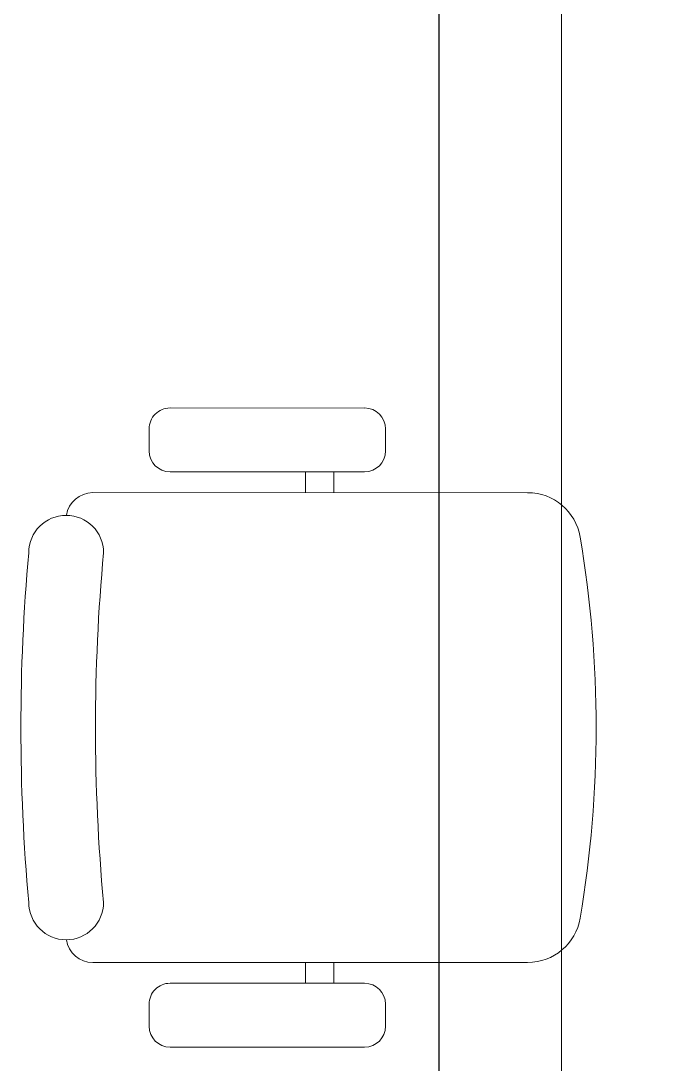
# Model space of a CAD drawing. Header units: metres. Extents: x -18745 to 220762, y -1579758 to -1356048.
# Drawn here: x 114621 to 115225, y -1468714 to -1467734 of the extents above; entities that cross this region are included whole.
import ezdxf

# ---------------------------------------------------------------- set-up
doc = ezdxf.new("R2010")
doc.units = ezdxf.units.M
doc.layers.get('0').update_dxf_attribs({"lineweight": 0})
doc.layers.add('A-100 - Copy$0$axes', color=8, linetype='Continuous')
doc.layers.add('A-100 - Copy$0$Medical Equipment and Furniture', color=8, linetype='Continuous', lineweight=0)
doc.layers.add('A-100 - Copy$0$NEW', color=8, linetype='Continuous', lineweight=5)

# ---------------------------------------------------------------- blocks, each defined once
blk = doc.blocks.new('*X66')
for p, q in [((5, 3), (5, 3)), ((5, 3), (5, 3)), ((5, 3), (5, 3)), ((5, 3), (5, 3)), ((5, 3), (5, 3)), ((5, 3), (5, 3)), ((5, 3), (5, 3)), ((5, 3), (5, 3)), ((5, 3), (5, 3)), ((5, 3), (5, 3)), ((5, 3), (5, 3)), ((5, 3), (5, 3)), ((5, 3), (5, 3)), ((5, 3), (5, 3)), ((5, 3), (5, 3)), ((5, 3), (5, 3)), ((5, 3), (5, 3)), ((5, 3), (5, 3)), ((5, 3), (5, 3)), ((5, 3), (5, 3)), ((5, 3), (5, 3)), ((5, 3), (5, 3)), ((5, 3), (5, 3)), ((5, 3), (5, 3)), ((5, 3), (5, 3)), ((5, 3), (5, 3)), ((5, 3), (5, 3)), ((5, 3), (5, 3)), ((5, 3), (5, 3)), ((5, 3), (5, 3)), ((5, 3), (5, 3)), ((5, 3), (5, 3)), ((5, 3), (5, 3)), ((5, 3), (5, 3)), ((5, 3), (5, 3)), ((5, 3), (5, 3)), ((5, 3), (5, 3)), ((5, 3), (5, 3)), ((5, 3), (5, 3)), ((5, 3), (5, 3)), ((5, 3), (5, 3)), ((5, 3), (5, 3)), ((5, 3), (5, 3)), ((5, 3), (5, 3)), ((5, 3), (5, 3)), ((5, 3), (5, 3)), ((5, 3), (5, 3)), ((5, 3), (5, 3)), ((5, 3), (5, 3)), ((5, 3), (5, 3)), ((5, 3), (5, 3)), ((5, 3), (5, 3)), ((5, 3), (5, 3)), ((5, 3), (5, 3)), ((5, 3), (5, 3)), ((5, 3), (5, 3)), ((5, 3), (5, 3)), ((5, 3), (5, 3)), ((5, 3), (5, 3)), ((5, 3), (5, 3)), ((5, 3), (5, 3)), ((5, 3), (5, 3)), ((5, 3), (5, 3)), ((5, 3), (5, 3)), ((5, 3), (5, 3)), ((5, 3), (5, 3)), ((6, 3), (5, 3)), ((5, 3), (5, 3)), ((6, 3), (5, 3)), ((5, 3), (5, 3)), ((6, 3), (5, 3)), ((5, 3), (5, 3)), ((6, 3), (5, 3)), ((5, 3), (5, 3)), ((5, 3), (5, 3)), ((5, 3), (5, 3)), ((5, 3), (5, 3)), ((5, 3), (5, 3)), ((5, 3), (5, 3)), ((5, 3), (5, 3)), ((5, 3), (5, 3)), ((5, 3), (5, 3)), ((5, 3), (5, 3)), ((5, 3), (5, 3)), ((5, 3), (5, 3)), ((5, 3), (5, 3)), ((5, 3), (5, 3)), ((5, 3), (5, 3)), ((5, 3), (5, 3)), ((5, 3), (5, 3)), ((5, 3), (5, 3)), ((5, 3), (5, 3)), ((5, 3), (5, 3)), ((5, 3), (5, 3)), ((5, 3), (5, 3)), ((5, 3), (5, 3)), ((6, 3), (6, 3)), ((6, 3), (6, 3)), ((6, 3), (6, 3)), ((6, 3), (6, 3)), ((6, 3), (6, 3)), ((6, 3), (6, 3)), ((6, 3), (6, 3)), ((6, 3), (6, 3)), ((6, 3), (6, 3)), ((6, 3), (6, 3)), ((6, 3), (6, 3)), ((6, 3), (6, 3)), ((6, 3), (6, 3)), ((6, 3), (6, 3)), ((6, 3), (6, 3)), ((6, 3), (6, 3)), ((6, 3), (6, 3)), ((6, 3), (6, 3)), ((6, 3), (6, 3)), ((6, 3), (6, 3)), ((6, 3), (6, 3)), ((6, 3), (6, 3)), ((6, 3), (6, 3)), ((6, 3), (6, 3)), ((6, 3), (6, 3)), ((6, 3), (6, 3)), ((6, 3), (6, 3)), ((6, 3), (6, 3)), ((6, 3), (6, 3)), ((6, 3), (6, 3)), ((6, 3), (6, 3)), ((6, 3), (6, 3)), ((6, 3), (6, 3)), ((6, 3), (6, 3)), ((6, 3), (6, 3)), ((6, 3), (6, 3)), ((6, 3), (6, 3)), ((6, 3), (6, 3)), ((6, 3), (6, 3)), ((6, 3), (6, 3)), ((6, 3), (6, 3)), ((6, 3), (6, 3)), ((6, 3), (6, 3)), ((6, 3), (6, 3)), ((6, 3), (6, 3)), ((6, 3), (6, 3)), ((6, 3), (6, 3)), ((6, 3), (6, 3)), ((6, 3), (6, 3)), ((6, 3), (6, 3)), ((6, 3), (6, 3)), ((6, 3), (6, 3)), ((6, 3), (6, 3)), ((6, 3), (6, 3)), ((6, 3), (6, 3)), ((6, 3), (6, 3)), ((6, 3), (6, 3)), ((6, 3), (6, 3)), ((6, 3), (6, 3)), ((6, 3), (6, 3)), ((6, 3), (6, 3)), ((6, 3), (6, 3)), ((6, 3), (6, 3)), ((6, 3), (6, 3)), ((6, 3), (6, 3)), ((6, 3), (6, 3)), ((6, 3), (6, 3)), ((6, 3), (6, 3)), ((6, 3), (6, 3)), ((6, 3), (6, 3)), ((6, 3), (6, 3)), ((6, 3), (6, 3)), ((6, 3), (6, 3)), ((6, 3), (6, 3)), ((6, 3), (6, 3)), ((6, 3), (6, 3)), ((6, 3), (6, 3)), ((6, 3), (6, 3)), ((6, 3), (6, 3)), ((6, 3), (6, 3)), ((6, 3), (6, 3)), ((6, 3), (6, 3)), ((6, 3), (6, 3)), ((6, 3), (6, 3)), ((6, 3), (6, 3)), ((6, 3), (6, 3)), ((6, 3), (6, 3)), ((6, 3), (6, 3)), ((6, 3), (6, 3)), ((6, 3), (6, 3)), ((6, 3), (6, 3)), ((6, 3), (6, 3)), ((6, 3), (6, 3)), ((6, 3), (6, 3)), ((6, 3), (6, 3)), ((6, 3), (6, 3)), ((6, 3), (6, 3)), ((6, 3), (6, 3)), ((6, 3), (6, 3)), ((6, 3), (6, 3)), ((6, 3), (6, 3)), ((6, 3), (6, 3)), ((6, 3), (6, 3)), ((6, 3), (6, 3)), ((6, 3), (6, 3)), ((6, 3), (6, 3)), ((6, 3), (6, 3)), ((6, 3), (6, 3)), ((6, 3), (6, 3)), ((6, 3), (6, 3)), ((6, 3), (6, 3)), ((6, 3), (6, 3)), ((6, 3), (6, 3)), ((6, 3), (6, 3)), ((6, 3), (6, 3)), ((6, 3), (6, 3)), ((6, 3), (6, 3)), ((6, 3), (6, 3)), ((6, 3), (6, 3)), ((6, 3), (6, 3)), ((6, 3), (6, 3)), ((6, 3), (6, 3)), ((6, 3), (6, 3)), ((6, 3), (6, 3)), ((6, 3), (6, 3)), ((6, 3), (6, 3)), ((6, 3), (6, 3)), ((6, 3), (6, 3)), ((6, 3), (6, 3)), ((6, 3), (6, 3)), ((6, 3), (6, 3)), ((6, 3), (6, 3)), ((6, 3), (6, 3)), ((6, 3), (6, 3)), ((6, 3), (6, 3)), ((6, 3), (6, 3)), ((6, 3), (6, 3)), ((6, 3), (6, 3)), ((6, 3), (6, 3)), ((6, 3), (6, 3)), ((6, 3), (6, 3)), ((6, 3), (6, 3)), ((6, 3), (6, 3)), ((6, 3), (6, 3)), ((6, 3), (6, 3)), ((6, 3), (6, 3)), ((6, 3), (6, 3)), ((6, 3), (6, 3)), ((6, 3), (6, 3)), ((6, 3), (6, 3)), ((6, 3), (6, 3)), ((6, 3), (6, 3)), ((6, 3), (6, 3)), ((6, 3), (6, 3)), ((6, 3), (6, 3)), ((6, 3), (6, 3)), ((6, 3), (6, 3)), ((6, 3), (6, 3)), ((6, 3), (6, 3)), ((6, 3), (6, 3)), ((6, 3), (6, 3)), ((6, 3), (6, 3)), ((6, 3), (6, 3)), ((6, 3), (6, 3)), ((6, 3), (6, 3)), ((6, 3), (6, 3)), ((6, 3), (6, 3)), ((6, 3), (6, 3)), ((6, 3), (6, 3)), ((6, 3), (6, 3)), ((6, 3), (6, 3)), ((6, 3), (6, 3)), ((6, 3), (6, 3)), ((6, 3), (6, 3)), ((6, 3), (6, 3)), ((6, 3), (6, 3)), ((6, 3), (6, 3)), ((6, 3), (6, 3)), ((6, 3), (6, 3)), ((6, 3), (6, 3)), ((6, 3), (6, 3)), ((6, 3), (6, 3)), ((6, 3), (6, 3)), ((6, 3), (6, 3)), ((6, 3), (6, 3)), ((6, 3), (6, 3)), ((6, 3), (6, 3)), ((6, 3), (6, 3)), ((6, 3), (6, 3)), ((6, 3), (6, 3)), ((6, 3), (6, 3)), ((6, 3), (6, 3)), ((6, 3), (6, 3)), ((6, 3), (6, 3)), ((6, 3), (6, 3)), ((6, 3), (6, 3)), ((6, 3), (6, 3)), ((6, 3), (6, 3)), ((6, 3), (6, 3)), ((6, 3), (6, 3)), ((6, 3), (6, 3)), ((6, 3), (6, 3)), ((6, 3), (6, 3)), ((6, 3), (6, 3)), ((6, 3), (5, 3)), ((6, 3), (5, 3)), ((6, 3), (5, 3)), ((6, 3), (5, 3)), ((6, 3), (5, 3)), ((6, 3), (6, 3)), ((6, 3), (6, 3)), ((6, 3), (6, 3)), ((6, 3), (6, 3)), ((6, 3), (6, 3)), ((6, 3), (6, 3)), ((6, 3), (6, 3)), ((6, 3), (6, 3)), ((6, 3), (6, 3)), ((6, 3), (6, 3)), ((6, 3), (6, 3)), ((6, 3), (6, 3)), ((6, 3), (6, 3)), ((6, 3), (6, 3)), ((6, 3), (6, 3)), ((6, 3), (6, 3)), ((6, 3), (6, 3)), ((6, 3), (6, 3)), ((6, 3), (6, 3)), ((6, 3), (6, 3)), ((6, 3), (6, 3)), ((6, 3), (6, 3)), ((6, 3), (6, 3)), ((6, 3), (6, 3)), ((6, 3), (6, 3)), ((6, 3), (6, 3)), ((6, 3), (6, 3)), ((6, 3), (6, 3)), ((6, 3), (6, 3)), ((6, 3), (6, 3)), ((6, 3), (6, 3)), ((6, 3), (6, 3)), ((6, 3), (6, 3)), ((6, 3), (6, 3)), ((6, 3), (6, 3)), ((6, 3), (6, 3)), ((6, 3), (6, 3)), ((6, 3), (6, 3)), ((6, 3), (6, 3)), ((6, 3), (6, 3)), ((6, 3), (6, 3)), ((6, 3), (6, 3)), ((6, 3), (6, 3)), ((6, 3), (6, 3)), ((6, 3), (6, 3)), ((6, 3), (6, 3)), ((6, 3), (6, 3)), ((6, 3), (6, 3)), ((6, 3), (6, 3)), ((6, 3), (6, 3)), ((6, 3), (6, 3)), ((6, 3), (6, 3)), ((6, 3), (6, 3)), ((6, 3), (6, 3)), ((6, 3), (6, 3)), ((6, 3), (6, 3)), ((6, 3), (6, 3)), ((6, 3), (6, 3)), ((6, 3), (6, 3)), ((6, 3), (6, 3)), ((6, 3), (6, 3)), ((6, 3), (6, 3)), ((6, 3), (6, 3)), ((6, 3), (6, 3)), ((6, 3), (6, 3)), ((6, 3), (6, 3)), ((6, 3), (6, 3)), ((6, 3), (6, 3)), ((6, 3), (6, 3)), ((6, 3), (6, 3)), ((6, 3), (6, 3)), ((6, 3), (6, 3)), ((6, 3), (6, 3)), ((6, 3), (6, 3)), ((6, 3), (6, 3)), ((6, 3), (6, 3)), ((6, 3), (6, 3)), ((6, 3), (6, 3)), ((6, 3), (6, 3)), ((6, 3), (6, 3)), ((6, 3), (6, 3)), ((6, 3), (6, 3)), ((6, 3), (6, 3)), ((6, 3), (6, 3)), ((6, 3), (6, 3)), ((6, 3), (6, 3)), ((6, 3), (6, 3)), ((6, 3), (6, 3)), ((6, 3), (6, 3)), ((6, 3), (6, 3)), ((6, 3), (6, 3)), ((6, 3), (6, 3)), ((6, 3), (6, 3)), ((6, 3), (6, 3)), ((6, 3), (6, 3)), ((6, 3), (6, 3)), ((6, 3), (6, 3)), ((6, 3), (6, 3)), ((6, 3), (6, 3)), ((6, 3), (6, 3)), ((6, 3), (6, 3)), ((6, 3), (6, 3)), ((6, 3), (6, 3)), ((6, 3), (6, 3)), ((6, 3), (6, 3)), ((6, 3), (6, 3)), ((6, 3), (6, 3)), ((6, 3), (6, 3)), ((6, 3), (6, 3)), ((6, 3), (6, 3)), ((6, 3), (6, 3)), ((6, 3), (6, 3)), ((6, 3), (6, 3)), ((6, 3), (6, 3)), ((6, 3), (6, 3)), ((6, 3), (6, 3)), ((6, 3), (6, 3)), ((6, 3), (6, 3)), ((6, 3), (6, 3)), ((6, 3), (6, 3)), ((6, 3), (6, 3)), ((6, 3), (6, 3)), ((6, 3), (6, 3)), ((6, 3), (6, 3)), ((6, 3), (6, 3)), ((6, 3), (6, 3)), ((6, 3), (6, 3)), ((6, 3), (6, 3)), ((6, 3), (6, 3)), ((6, 3), (6, 3)), ((6, 3), (6, 3)), ((6, 3), (6, 3)), ((6, 3), (6, 3)), ((6, 3), (6, 3)), ((6, 3), (6, 3)), ((6, 3), (6, 3)), ((6, 3), (6, 3)), ((6, 3), (6, 3)), ((6, 3), (6, 3)), ((6, 3), (6, 3)), ((6, 3), (6, 3)), ((6, 3), (6, 3)), ((6, 3), (6, 3)), ((6, 3), (6, 3)), ((6, 3), (6, 3)), ((6, 3), (6, 3)), ((6, 3), (6, 3)), ((6, 3), (6, 3)), ((6, 3), (6, 3)), ((6, 3), (6, 3)), ((6, 3), (6, 3)), ((6, 3), (6, 3)), ((6, 3), (6, 3)), ((6, 3), (6, 3)), ((6, 3), (6, 3)), ((6, 3), (6, 3)), ((6, 3), (6, 3)), ((6, 3), (6, 3)), ((6, 3), (6, 3)), ((6, 3), (6, 3)), ((6, 3), (6, 3)), ((6, 3), (6, 3)), ((6, 3), (6, 3)), ((6, 3), (6, 3)), ((6, 3), (6, 3)), ((6, 3), (6, 3)), ((6, 3), (6, 3)), ((6, 3), (6, 3)), ((6, 3), (6, 3)), ((6, 3), (6, 3)), ((6, 3), (6, 3)), ((6, 3), (6, 3)), ((6, 3), (6, 3)), ((6, 3), (6, 3)), ((6, 3), (6, 3)), ((6, 3), (6, 3)), ((6, 3), (6, 3)), ((6, 3), (6, 3)), ((6, 3), (6, 3)), ((6, 3), (6, 3)), ((6, 3), (6, 3)), ((6, 3), (6, 3)), ((6, 3), (6, 3)), ((6, 3), (6, 3)), ((6, 3), (6, 3)), ((6, 3), (6, 3)), ((6, 3), (6, 3)), ((6, 3), (6, 3)), ((6, 3), (6, 3)), ((6, 3), (6, 3)), ((6, 3), (6, 3)), ((6, 3), (6, 3)), ((6, 3), (6, 3)), ((6, 3), (6, 3)), ((6, 3), (6, 3)), ((6, 3), (6, 3)), ((6, 3), (6, 3)), ((6, 3), (6, 3)), ((6, 3), (6, 3)), ((6, 3), (6, 3)), ((6, 3), (6, 3)), ((6, 3), (6, 3)), ((6, 3), (6, 3)), ((6, 3), (6, 3)), ((6, 3), (6, 3)), ((6, 3), (6, 3)), ((6, 3), (6, 3)), ((6, 3), (6, 3)), ((6, 3), (6, 3)), ((6, 3), (6, 3)), ((6, 3), (6, 3)), ((6, 3), (6, 3)), ((6, 3), (6, 3)), ((6, 3), (6, 3)), ((6, 3), (6, 3)), ((6, 3), (6, 3)), ((6, 3), (6, 3)), ((6, 3), (6, 3)), ((6, 3), (6, 3)), ((6, 3), (6, 3)), ((6, 3), (6, 3)), ((6, 3), (6, 3)), ((6, 3), (6, 3)), ((6, 3), (6, 3)), ((6, 3), (6, 3)), ((6, 3), (6, 3)), ((6, 3), (6, 3)), ((6, 3), (6, 3)), ((6, 3), (6, 3)), ((6, 3), (6, 3)), ((6, 3), (6, 3)), ((6, 3), (6, 3)), ((6, 3), (6, 3)), ((6, 3), (6, 3)), ((6, 3), (6, 3)), ((6, 3), (6, 3)), ((6, 3), (6, 3)), ((6, 3), (6, 3)), ((6, 3), (6, 3)), ((6, 3), (6, 3)), ((6, 3), (6, 3)), ((6, 3), (6, 3)), ((6, 3), (6, 3)), ((6, 3), (6, 3)), ((6, 3), (6, 3)), ((6, 3), (6, 3)), ((6, 3), (6, 3)), ((6, 3), (6, 3)), ((6, 3), (6, 3)), ((6, 3), (6, 3)), ((6, 3), (6, 3)), ((6, 3), (6, 3)), ((6, 3), (6, 3)), ((6, 3), (6, 3)), ((6, 3), (6, 3)), ((6, 3), (6, 3)), ((6, 3), (6, 3)), ((6, 3), (6, 3)), ((6, 3), (6, 3)), ((6, 3), (6, 3)), ((6, 3), (6, 3)), ((6, 3), (6, 3)), ((6, 3), (6, 3)), ((6, 3), (6, 3)), ((6, 3), (6, 3)), ((6, 3), (6, 3)), ((6, 3), (6, 3)), ((6, 3), (6, 3)), ((6, 3), (6, 3)), ((6, 3), (6, 3)), ((6, 3), (6, 3)), ((6, 3), (6, 3)), ((6, 3), (6, 3)), ((6, 3), (6, 3)), ((6, 3), (6, 3)), ((6, 3), (6, 3)), ((6, 3), (6, 3)), ((6, 3), (6, 3)), ((6, 3), (6, 3)), ((6, 3), (6, 3)), ((6, 3), (6, 3)), ((6, 3), (6, 3)), ((6, 3), (6, 3)), ((6, 3), (6, 3)), ((6, 3), (6, 3)), ((6, 3), (6, 3)), ((6, 3), (6, 3)), ((6, 3), (6, 3)), ((6, 3), (6, 3)), ((6, 3), (6, 3)), ((6, 3), (6, 3)), ((6, 3), (6, 3)), ((6, 3), (6, 3)), ((6, 3), (6, 3)), ((6, 3), (6, 3)), ((6, 3), (6, 3)), ((6, 3), (6, 3)), ((6, 3), (6, 3)), ((6, 3), (6, 3)), ((6, 3), (6, 3)), ((6, 3), (6, 3)), ((6, 3), (6, 3)), ((6, 3), (6, 3)), ((6, 3), (6, 3)), ((6, 3), (6, 3)), ((6, 3), (6, 3)), ((6, 3), (6, 3)), ((6, 3), (6, 3)), ((6, 3), (6, 3)), ((6, 3), (6, 3)), ((6, 3), (6, 3)), ((6, 3), (6, 3)), ((6, 3), (6, 3)), ((6, 3), (6, 3)), ((6, 3), (6, 3)), ((6, 3), (6, 3)), ((6, 3), (6, 3))]:
    blk.add_line(p, q)
blk = doc.blocks.new('*X67')
for p, q in [((13, 1), (13, 1)), ((13, 1), (13, 1)), ((13, 1), (13, 1)), ((13, 1), (13, 1)), ((13, 1), (13, 1)), ((13, 1), (13, 1)), ((13, 1), (13, 1)), ((13, 1), (13, 1)), ((13, 1), (13, 1)), ((13, 1), (13, 1)), ((13, 1), (13, 1)), ((13, 1), (13, 1)), ((13, 1), (13, 1)), ((13, 1), (13, 1)), ((13, 1), (13, 1)), ((13, 1), (14, 1)), ((13, 1), (14, 1)), ((13, 1), (14, 1)), ((13, 1), (13, 1)), ((13, 1), (13, 1)), ((13, 1), (13, 1)), ((13, 1), (13, 1)), ((13, 1), (13, 1)), ((13, 1), (13, 1)), ((13, 1), (13, 1)), ((13, 1), (13, 1)), ((13, 1), (13, 1)), ((13, 1), (13, 1)), ((13, 1), (13, 1)), ((13, 1), (13, 1)), ((13, 1), (13, 1)), ((13, 1), (13, 1)), ((13, 1), (13, 1)), ((13, 1), (13, 1)), ((13, 1), (13, 1)), ((13, 1), (13, 1)), ((13, 1), (13, 1)), ((13, 1), (13, 1)), ((13, 1), (13, 1)), ((13, 1), (13, 1)), ((13, 1), (13, 1)), ((13, 1), (13, 1)), ((13, 1), (13, 1)), ((13, 1), (13, 1)), ((13, 1), (13, 1)), ((13, 1), (13, 1)), ((13, 1), (13, 1)), ((13, 1), (13, 1)), ((13, 1), (13, 1)), ((13, 1), (13, 1)), ((13, 1), (13, 1)), ((13, 1), (13, 1)), ((13, 1), (13, 1)), ((13, 1), (13, 1)), ((13, 1), (13, 1)), ((13, 1), (13, 1)), ((13, 1), (13, 1)), ((13, 1), (13, 1)), ((13, 1), (13, 1)), ((13, 1), (13, 1)), ((13, 1), (13, 1)), ((13, 1), (13, 1)), ((13, 1), (13, 1)), ((13, 1), (13, 1)), ((13, 1), (13, 1)), ((13, 1), (13, 1)), ((13, 1), (13, 1)), ((13, 1), (13, 1)), ((13, 1), (13, 1)), ((13, 1), (13, 1)), ((13, 1), (13, 1)), ((13, 1), (13, 1)), ((13, 1), (13, 1)), ((13, 1), (13, 1)), ((13, 1), (13, 1)), ((13, 1), (13, 1)), ((13, 1), (13, 1)), ((13, 1), (13, 1)), ((13, 1), (13, 1)), ((13, 1), (13, 1)), ((13, 1), (13, 1)), ((13, 1), (13, 1)), ((13, 1), (13, 1)), ((13, 1), (13, 1)), ((13, 1), (13, 1)), ((13, 1), (13, 1)), ((13, 1), (13, 1)), ((13, 1), (13, 1)), ((13, 1), (13, 1)), ((13, 1), (13, 1)), ((13, 1), (13, 1)), ((13, 1), (13, 1)), ((13, 1), (13, 1)), ((13, 1), (13, 1)), ((13, 1), (13, 1)), ((13, 1), (13, 1)), ((13, 1), (13, 1)), ((13, 1), (13, 1)), ((13, 1), (13, 1)), ((13, 1), (13, 1)), ((13, 1), (13, 1)), ((13, 1), (13, 1)), ((13, 1), (13, 1)), ((13, 1), (13, 1)), ((13, 1), (13, 1)), ((13, 1), (13, 1)), ((13, 1), (13, 1)), ((13, 1), (13, 1)), ((13, 1), (13, 1)), ((13, 1), (13, 1)), ((13, 1), (13, 1)), ((13, 1), (13, 1)), ((13, 1), (13, 1)), ((13, 1), (13, 1)), ((13, 1), (13, 1)), ((13, 1), (13, 1)), ((13, 1), (13, 1)), ((13, 1), (13, 1)), ((13, 1), (13, 1)), ((13, 1), (13, 1)), ((13, 1), (13, 1)), ((13, 1), (13, 1)), ((13, 1), (13, 1)), ((13, 1), (14, 1)), ((13, 0), (13, 0)), ((13, 0), (13, 0)), ((13, 0), (13, 0)), ((13, 0), (13, 0)), ((13, 0), (13, 0)), ((13, 0), (13, 0)), ((13, 0), (13, 0)), ((13, 0), (13, 0)), ((13, 0), (13, 0)), ((13, 0), (13, 0)), ((13, 0), (13, 0)), ((13, 0), (13, 0)), ((13, 0), (13, 0)), ((13, 0), (13, 0)), ((13, 0), (13, 0)), ((13, 0), (13, 0)), ((13, 0), (13, 0)), ((13, 0), (13, 0)), ((13, 0), (13, 0)), ((13, 0), (13, 0)), ((13, 0), (13, 0)), ((13, 0), (13, 0)), ((13, 0), (13, 0)), ((13, 0), (13, 0)), ((13, 0), (13, 0)), ((13, 0), (13, 0)), ((13, 0), (13, 0)), ((13, 0), (13, 0)), ((13, 0), (13, 0)), ((13, 0), (13, 0)), ((13, 0), (13, 0)), ((13, 0), (13, 0)), ((13, 0), (13, 0)), ((13, 0), (13, 0)), ((13, 0), (13, 0)), ((13, 0), (13, 0)), ((13, 0), (13, 0)), ((13, 0), (13, 0)), ((13, 0), (13, 0)), ((13, 0), (13, 0)), ((13, 0), (13, 0)), ((13, 0), (13, 0)), ((13, 0), (13, 0)), ((13, 0), (13, 0)), ((13, 0), (13, 0)), ((13, 0), (13, 0)), ((13, 0), (13, 0)), ((13, 0), (13, 0)), ((13, 0), (14, 0)), ((13, 0), (14, 0)), ((13, 0), (13, 0)), ((13, 0), (14, 0)), ((14, 1), (14, 1)), ((14, 1), (14, 1)), ((14, 1), (14, 1)), ((14, 1), (14, 1)), ((14, 1), (14, 1)), ((14, 1), (14, 1)), ((14, 1), (14, 1)), ((14, 1), (14, 1)), ((14, 1), (14, 1)), ((14, 1), (14, 1)), ((14, 1), (14, 1)), ((14, 1), (14, 1)), ((14, 1), (14, 1)), ((14, 1), (14, 1)), ((14, 1), (14, 1)), ((14, 1), (14, 1)), ((14, 1), (14, 1)), ((14, 1), (14, 1)), ((14, 1), (14, 1)), ((14, 1), (14, 1)), ((14, 1), (14, 1)), ((14, 1), (14, 1)), ((14, 1), (14, 1)), ((14, 1), (14, 1)), ((14, 1), (14, 1)), ((14, 1), (14, 1)), ((14, 1), (14, 1)), ((14, 1), (14, 1)), ((14, 1), (14, 1)), ((14, 1), (14, 1)), ((14, 1), (14, 1)), ((14, 1), (14, 1)), ((14, 1), (14, 1)), ((14, 1), (14, 1)), ((14, 1), (14, 1)), ((14, 1), (14, 1)), ((14, 1), (14, 1)), ((14, 1), (14, 1)), ((14, 1), (14, 1)), ((14, 1), (14, 1)), ((14, 1), (14, 1)), ((14, 1), (14, 1)), ((14, 1), (14, 1)), ((14, 1), (14, 1)), ((14, 1), (14, 1)), ((14, 1), (14, 1)), ((14, 1), (14, 1)), ((14, 1), (14, 1)), ((14, 1), (14, 1)), ((14, 1), (14, 1)), ((14, 1), (14, 1)), ((14, 1), (14, 1)), ((14, 1), (14, 1)), ((14, 1), (14, 1)), ((14, 1), (14, 1)), ((14, 1), (14, 1)), ((14, 1), (14, 1)), ((14, 1), (14, 1)), ((14, 1), (14, 1)), ((14, 1), (14, 1)), ((14, 1), (14, 1)), ((14, 1), (14, 1)), ((14, 1), (14, 1)), ((14, 1), (14, 1)), ((14, 1), (14, 1)), ((14, 1), (14, 1)), ((14, 1), (14, 1)), ((14, 1), (14, 1)), ((14, 1), (14, 1)), ((14, 1), (14, 1)), ((14, 1), (14, 1)), ((14, 1), (14, 1)), ((14, 1), (14, 1)), ((14, 1), (14, 1)), ((14, 1), (14, 1)), ((14, 1), (14, 1)), ((14, 1), (14, 1)), ((14, 1), (14, 1)), ((14, 1), (14, 1)), ((14, 1), (14, 1)), ((14, 1), (14, 1)), ((14, 1), (14, 1)), ((14, 1), (14, 1)), ((14, 1), (14, 1)), ((14, 1), (14, 1)), ((14, 1), (14, 1)), ((14, 1), (14, 1)), ((14, 1), (14, 1)), ((14, 1), (14, 1)), ((14, 1), (14, 1)), ((14, 1), (14, 1)), ((14, 1), (14, 1)), ((14, 1), (14, 1)), ((14, 1), (14, 1)), ((14, 0), (14, 0)), ((14, 0), (14, 0)), ((14, 0), (14, 0)), ((14, 0), (14, 0)), ((14, 0), (14, 0)), ((14, 0), (14, 0)), ((14, 0), (14, 0)), ((14, 0), (14, 0)), ((14, 0), (14, 0)), ((14, 0), (14, 0)), ((14, 0), (14, 0)), ((14, 0), (14, 0)), ((14, 0), (14, 0)), ((14, 0), (14, 0)), ((14, 0), (14, 0)), ((14, 0), (14, 0)), ((14, 0), (14, 0)), ((14, 0), (14, 0)), ((14, 0), (14, 0)), ((14, 0), (14, 0)), ((14, 0), (14, 0)), ((14, 0), (14, 0)), ((14, 0), (14, 0)), ((14, 0), (14, 0)), ((14, 0), (14, 0)), ((14, 0), (14, 0)), ((14, 0), (14, 0)), ((14, 0), (14, 0)), ((14, 0), (14, 0)), ((14, 0), (14, 0)), ((14, 0), (14, 0)), ((14, 0), (14, 0)), ((14, 0), (14, 0)), ((14, 0), (14, 0)), ((14, 0), (14, 0)), ((14, 0), (14, 0)), ((14, 0), (14, 0)), ((14, 0), (14, 0)), ((14, 0), (14, 0)), ((14, 0), (14, 0)), ((14, 0), (14, 0)), ((14, 0), (14, 0)), ((14, 0), (14, 0)), ((14, 0), (14, 0)), ((14, 0), (14, 0)), ((14, 0), (14, 0)), ((14, 0), (14, 0)), ((14, 0), (14, 0)), ((13, 0), (13, 0)), ((13, 0), (14, 0)), ((13, 0), (13, 0)), ((13, 0), (14, 0)), ((13, 0), (13, 0)), ((13, 0), (14, 0)), ((13, 0), (13, 0)), ((13, 0), (13, 0)), ((13, 0), (13, 0)), ((13, 0), (13, 0)), ((13, 0), (14, 0)), ((13, 0), (13, 0)), ((13, 0), (14, 0)), ((13, 0), (13, 0)), ((13, 0), (14, 0)), ((13, 0), (13, 0)), ((13, 0), (14, 0)), ((13, 0), (13, 0)), ((13, 0), (14, 0)), ((13, 0), (13, 0)), ((13, 0), (14, 0)), ((13, 0), (13, 0)), ((13, 0), (14, 0)), ((13, 0), (13, 0)), ((13, 0), (13, 0)), ((13, 0), (13, 0)), ((13, 0), (14, 0)), ((13, 0), (13, 0)), ((13, 0), (14, 0)), ((13, 0), (13, 0)), ((13, 0), (14, 0)), ((13, 0), (13, 0)), ((13, 0), (14, 0)), ((13, 0), (13, 0)), ((13, 0), (13, 0)), ((13, 0), (13, 0)), ((13, 0), (13, 0)), ((13, 0), (13, 0)), ((13, 0), (13, 0)), ((13, 0), (13, 0)), ((13, 0), (13, 0)), ((13, 0), (13, 0)), ((13, 0), (13, 0)), ((13, 0), (13, 0)), ((13, 0), (13, 0)), ((13, 0), (13, 0)), ((13, 0), (13, 0)), ((13, 0), (13, 0)), ((13, 0), (13, 0)), ((13, 0), (13, 0)), ((13, 0), (13, 0)), ((13, 0), (13, 0)), ((13, 0), (13, 0)), ((13, 0), (13, 0)), ((13, 0), (13, 0)), ((13, 0), (13, 0)), ((13, 0), (13, 0)), ((13, 0), (13, 0)), ((13, 0), (13, 0)), ((13, 0), (13, 0)), ((13, 0), (13, 0)), ((13, 0), (13, 0)), ((13, 0), (13, 0)), ((13, 0), (13, 0)), ((13, -1), (13, -1)), ((13, -1), (13, -1)), ((13, -1), (13, -1)), ((13, -1), (13, -1)), ((13, -1), (13, -1)), ((13, -1), (14, -1)), ((13, -1), (13, -1)), ((14, 0), (14, 0)), ((14, 0), (14, 0)), ((14, 0), (14, 0)), ((14, 0), (14, 0)), ((14, 0), (14, 0)), ((14, 0), (14, 0)), ((14, 0), (14, 0)), ((14, 0), (14, 0)), ((14, 0), (14, 0)), ((14, 0), (14, 0)), ((14, 0), (14, 0)), ((14, 0), (14, 0)), ((14, 0), (14, 0)), ((14, 0), (14, 0)), ((14, 0), (14, 0)), ((13, 0), (14, 0)), ((14, 0), (14, 0)), ((14, 0), (14, 0)), ((14, 0), (14, 0)), ((14, 0), (14, 0)), ((14, 0), (14, 0)), ((14, 0), (14, 0)), ((14, 0), (14, 0)), ((14, 0), (14, 0)), ((14, 0), (14, 0)), ((14, 0), (14, 0)), ((14, 0), (14, 0)), ((14, 0), (14, 0)), ((14, 0), (14, 0)), ((14, 0), (14, 0)), ((14, 0), (14, 0)), ((14, 0), (14, 0)), ((14, 0), (14, 0)), ((14, 0), (14, 0)), ((14, 0), (14, 0)), ((14, 0), (14, 0)), ((14, 0), (14, 0)), ((14, 0), (14, 0)), ((14, 0), (14, 0)), ((14, 0), (14, 0)), ((14, 0), (14, 0)), ((14, 0), (14, 0)), ((14, 0), (14, 0)), ((14, 0), (14, 0)), ((14, 0), (14, 0)), ((14, 0), (14, 0)), ((14, 0), (14, 0)), ((14, 0), (14, 0)), ((14, 0), (14, 0)), ((14, 0), (14, 0)), ((14, -1), (14, -1)), ((14, -1), (14, -1)), ((14, -1), (14, -1)), ((14, -1), (14, -1)), ((14, -1), (14, -1))]:
    blk.add_line(p, q)
blk = doc.blocks.new('A-100 - Copy$0$GF21018-P')
for p, q in [((-0.2207, 0.47563), (-0.2207, 0.0675)), ((0.22049, 0.47563), (0.22049, 0.0675)), ((-0.2806, 0.34221), (-0.25983, 0.34221)), ((0.25963, 0.34221), (0.2804, 0.34221)), ((-0.30021, 0.32259), (-0.30021, 0.14)), ((-0.24021, 0.32259), (-0.24021, 0.14)), ((0.24001, 0.32259), (0.24001, 0.14)), ((0.30001, 0.32259), (0.30001, 0.14)), ((-0.24021, 0.29372), (-0.2207, 0.29372)), ((0.22049, 0.29372), (0.24001, 0.29372)), ((-0.24021, 0.26708), (-0.2207, 0.26708)), ((0.22049, 0.26708), (0.24001, 0.26708)), ((-0.2806, 0.12039), (-0.25983, 0.12039)), ((0.25963, 0.12039), (0.2804, 0.12039))]:
    blk.add_line(p, q)
for points in [[(0.24001, 0.29372), (0.24001, 0.29372), (0.24001, 0.29372), (0.24001, 0.29372), (0.24001, 0.29372), (0.24001, 0.29372), (0.24001, 0.29372), (0.24001, 0.29372), (0.24001, 0.29372), (0.24001, 0.29372), (0.24001, 0.29372), (0.24001, 0.29372), (0.24001, 0.29372), (0.24001, 0.29372), (0.24001, 0.29372), (0.24001, 0.29372), (0.24001, 0.29372), (0.24001, 0.29372), (0.24001, 0.29372), (0.24001, 0.29372), (0.24001, 0.29372), (0.24001, 0.29372), (0.24001, 0.29372), (0.24001, 0.29372), (0.24001, 0.29372), (0.24001, 0.29372), (0.24001, 0.29372), (0.24001, 0.29372), (0.24001, 0.29372), (0.24001, 0.29372), (0.24001, 0.29372), (0.24001, 0.29372), (0.24001, 0.29372), (0.24001, 0.29372), (0.24001, 0.29372), (0.24001, 0.29372), (0.24001, 0.29372), (0.24001, 0.29372), (0.24001, 0.29372), (0.24001, 0.29372), (0.24001, 0.29372), (0.24001, 0.29372), (0.24001, 0.29372), (0.24001, 0.29372), (0.24001, 0.29372), (0.24001, 0.29372), (0.24001, 0.29372), (0.24001, 0.29372), (0.24001, 0.29372), (0.24001, 0.29372), (0.24001, 0.29372), (0.24001, 0.29372), (0.24001, 0.29372), (0.24001, 0.29372), (0.24001, 0.29372), (0.24001, 0.29372), (0.24001, 0.29372), (0.24001, 0.29372), (0.24001, 0.29372), (0.24001, 0.29372), (0.24001, 0.29372), (0.24001, 0.29372), (0.24001, 0.29372), (0.24001, 0.29372), (0.24001, 0.29372), (0.24001, 0.29372), (0.24001, 0.29372), (0.24001, 0.29372), (0.24001, 0.29372), (0.24001, 0.29372), (0.24001, 0.29372), (0.24001, 0.29372), (0.24001, 0.29372), (0.24001, 0.29372), (0.24001, 0.29372), (0.24001, 0.29372), (0.24001, 0.29372), (0.24001, 0.29372), (0.24001, 0.29372), (0.24001, 0.29372), (0.24001, 0.29372), (0.24001, 0.29372), (0.24001, 0.29372), (0.24001, 0.29372), (0.24001, 0.29372), (0.24001, 0.29372), (0.24001, 0.29372), (0.24001, 0.29372), (0.24001, 0.29372), (0.24001, 0.29372), (0.24001, 0.29372), (0.24001, 0.29372), (0.24001, 0.29372), (0.24001, 0.29372), (0.24001, 0.29372), (0.24001, 0.29372), (0.24001, 0.29372), (0.24001, 0.29372), (0.24001, 0.29372), (0.24001, 0.29372), (0.24001, 0.29372), (0.24001, 0.29372), (0.24001, 0.29372), (0.24001, 0.29372), (0.24001, 0.29372), (0.24001, 0.29372), (0.24001, 0.29372), (0.24001, 0.29372), (0.24001, 0.29372), (0.24001, 0.29372), (0.24001, 0.29372), (0.24001, 0.29372), (0.24001, 0.29372), (0.24001, 0.29372), (0.24001, 0.29372), (0.24001, 0.29372), (0.24001, 0.29372), (0.24001, 0.29372), (0.24001, 0.29372), (0.24001, 0.29372), (0.24001, 0.29372), (0.24001, 0.29372), (0.24001, 0.29372), (0.24001, 0.29372), (0.24001, 0.29372), (0.24001, 0.29372), (0.24001, 0.29372), (0.24001, 0.29372), (0.24001, 0.29372), (0.24001, 0.29372), (0.24001, 0.29372), (0.24001, 0.29372), (0.24001, 0.29372), (0.24001, 0.29372), (0.24001, 0.29372), (0.24001, 0.29372), (0.24001, 0.29372), (0.24001, 0.29372), (0.24001, 0.29372), (0.24001, 0.29372), (0.24001, 0.29372), (0.24001, 0.29372), (0.24001, 0.29372), (0.24001, 0.29372), (0.24001, 0.29372), (0.24001, 0.29372), (0.24001, 0.29372), (0.24001, 0.29372), (0.24001, 0.29372), (0.24001, 0.29372), (0.24001, 0.29372), (0.24001, 0.29372), (0.24001, 0.29372), (0.24001, 0.29372), (0.24001, 0.29372), (0.24001, 0.29372), (0.24001, 0.29372), (0.24001, 0.29372), (0.24001, 0.29372), (0.24001, 0.29372), (0.24001, 0.29372), (0.24001, 0.29372), (0.24001, 0.29372), (0.24001, 0.29372), (0.24001, 0.29372), (0.24001, 0.29372), (0.24001, 0.29372), (0.24001, 0.29372), (0.24001, 0.29372), (0.24001, 0.29372), (0.24001, 0.29372), (0.24001, 0.29372), (0.24001, 0.29372), (0.24001, 0.29372), (0.24001, 0.29372), (0.24001, 0.29372), (0.24001, 0.29372), (0.24001, 0.29372), (0.24001, 0.29372), (0.24001, 0.29372), (0.24001, 0.29372), (0.24001, 0.29372), (0.24001, 0.29372), (0.24001, 0.29372), (0.24001, 0.29372), (0.24001, 0.29372), (0.24001, 0.29372), (0.24001, 0.29372), (0.24001, 0.29372), (0.24001, 0.29372), (0.24001, 0.29372), (0.24001, 0.29372), (0.24001, 0.29372), (0.24001, 0.29372), (0.24001, 0.29372), (0.24001, 0.29372), (0.24001, 0.29372), (0.24001, 0.29372), (0.24001, 0.29372), (0.24001, 0.29372), (0.24001, 0.29372), (0.24001, 0.29372), (0.24001, 0.29372), (0.24001, 0.29372), (0.24001, 0.29372), (0.24001, 0.29372), (0.24001, 0.29372), (0.24001, 0.29372), (0.24001, 0.29372), (0.24001, 0.29372), (0.24001, 0.29372), (0.24001, 0.29372), (0.24001, 0.29372), (0.24001, 0.29372), (0.24001, 0.29372), (0.24001, 0.29372), (0.24001, 0.29372), (0.24001, 0.29372), (0.24001, 0.29372), (0.24001, 0.29372), (0.24001, 0.29372), (0.24001, 0.29372), (0.24001, 0.29372), (0.24001, 0.29372), (0.24001, 0.29372), (0.24001, 0.29372), (0.24001, 0.29372), (0.24001, 0.29372), (0.24001, 0.29372), (0.24001, 0.29372), (0.24001, 0.29372), (0.24001, 0.29372), (0.24001, 0.29372), (0.24001, 0.29372), (0.24001, 0.29372), (0.24001, 0.29372), (0.24001, 0.29372), (0.24001, 0.29372), (0.24001, 0.29372), (0.24001, 0.29372), (0.24001, 0.29372), (0.24001, 0.29372), (0.24001, 0.29372), (0.24001, 0.29372), (0.24001, 0.29372), (0.24001, 0.29372), (0.24001, 0.29372), (0.24001, 0.29372), (0.24001, 0.29372), (0.24001, 0.29372), (0.24001, 0.29372), (0.24001, 0.29372), (0.24001, 0.29372), (0.24001, 0.29372), (0.24001, 0.29372), (0.24001, 0.29372), (0.24001, 0.29372), (0.24001, 0.29372), (0.24001, 0.29372), (0.24001, 0.29372), (0.24001, 0.29372), (0.24001, 0.29372), (0.24001, 0.29372), (0.24001, 0.29372), (0.24001, 0.29372), (0.24001, 0.29372), (0.24001, 0.29372), (0.24001, 0.29372), (0.24001, 0.29372), (0.24001, 0.29372), (0.24001, 0.29372), (0.24001, 0.29372), (0.24001, 0.29372), (0.24001, 0.29372), (0.24001, 0.29372), (0.24001, 0.29372), (0.24001, 0.29372)], [(0.24001, 0.29372), (0.24001, 0.29372), (0.24001, 0.29372), (0.24001, 0.29372), (0.24001, 0.29372), (0.24001, 0.29372), (0.24001, 0.29372), (0.24001, 0.29372), (0.24001, 0.29372), (0.24001, 0.29372), (0.24001, 0.29372), (0.24001, 0.29372), (0.24001, 0.29372), (0.24001, 0.29372), (0.24001, 0.29372), (0.24001, 0.29372), (0.24001, 0.29372), (0.24001, 0.29372), (0.24001, 0.29372), (0.24001, 0.29372), (0.24001, 0.29372), (0.24001, 0.29372), (0.24001, 0.29372), (0.24001, 0.29372), (0.24001, 0.29372), (0.24001, 0.29372), (0.24001, 0.29372), (0.24001, 0.29372), (0.24001, 0.29372), (0.24001, 0.29372), (0.24001, 0.29372), (0.24001, 0.29372), (0.24001, 0.29372), (0.24001, 0.29372), (0.24001, 0.29372), (0.24001, 0.29372), (0.24001, 0.29372), (0.24001, 0.29372), (0.24001, 0.29372), (0.24001, 0.29372), (0.24001, 0.29372), (0.24001, 0.29372), (0.24001, 0.29372), (0.24001, 0.29372), (0.24001, 0.29372), (0.24001, 0.29372), (0.24001, 0.29372), (0.24001, 0.29372), (0.24001, 0.29372), (0.24001, 0.29372), (0.24001, 0.29372), (0.24001, 0.29372), (0.24001, 0.29372), (0.24001, 0.29372), (0.24001, 0.29372), (0.24001, 0.29372), (0.24001, 0.29372), (0.24001, 0.29372), (0.24001, 0.29372), (0.24001, 0.29372), (0.24001, 0.29372), (0.24001, 0.29372), (0.24001, 0.29372), (0.24001, 0.29372), (0.24001, 0.29372), (0.24001, 0.29372), (0.24001, 0.29372), (0.24001, 0.29372), (0.24001, 0.29372), (0.24001, 0.29372), (0.24001, 0.29372), (0.24001, 0.29372), (0.24001, 0.29372), (0.24001, 0.29372), (0.24001, 0.29372), (0.24001, 0.29372), (0.24001, 0.29372), (0.24001, 0.29372), (0.24001, 0.29372), (0.24001, 0.29372), (0.24001, 0.29372), (0.24001, 0.29372), (0.24001, 0.29372), (0.24001, 0.29372), (0.24001, 0.29372), (0.24001, 0.29372), (0.24001, 0.29372), (0.24001, 0.29372), (0.24001, 0.29372), (0.24001, 0.29372), (0.24001, 0.29372), (0.24001, 0.29372), (0.24001, 0.29372), (0.24001, 0.29372), (0.24001, 0.29372), (0.24001, 0.29372), (0.24001, 0.29372), (0.24001, 0.29372), (0.24001, 0.29372), (0.24001, 0.29372), (0.24001, 0.29372), (0.24001, 0.29372), (0.24001, 0.29372), (0.24001, 0.29372), (0.24001, 0.29372), (0.24001, 0.29372), (0.24001, 0.29372), (0.24001, 0.29372), (0.24001, 0.29372), (0.24001, 0.29372), (0.24001, 0.29372), (0.24001, 0.29372), (0.24001, 0.29372), (0.24001, 0.29372), (0.24001, 0.29372), (0.24001, 0.29372), (0.24001, 0.29372), (0.24001, 0.29372), (0.24001, 0.29372), (0.24001, 0.29372), (0.24001, 0.29372), (0.24001, 0.29372), (0.24001, 0.29372), (0.24001, 0.29372), (0.24001, 0.29372), (0.24001, 0.29372), (0.24001, 0.29372), (0.24001, 0.29372), (0.24001, 0.29372), (0.24001, 0.29372), (0.24001, 0.29372), (0.24001, 0.29372), (0.24001, 0.29372), (0.24001, 0.29372), (0.24001, 0.29372), (0.24001, 0.29372), (0.24001, 0.29372), (0.24001, 0.29372), (0.24001, 0.29372), (0.24001, 0.29372), (0.24001, 0.29372), (0.24001, 0.29372), (0.24001, 0.29372), (0.24001, 0.29372), (0.24001, 0.29372), (0.24001, 0.29372), (0.24001, 0.29372), (0.24001, 0.29372), (0.24001, 0.29372), (0.24001, 0.29372), (0.24001, 0.29372), (0.24001, 0.29372), (0.24001, 0.29372), (0.24001, 0.29372), (0.24001, 0.29372), (0.24001, 0.29372), (0.24001, 0.29372), (0.24001, 0.29372), (0.24001, 0.29372), (0.24001, 0.29372), (0.24001, 0.29372), (0.24001, 0.29372), (0.24001, 0.29372), (0.24001, 0.29372), (0.24001, 0.29372), (0.24001, 0.29372), (0.24001, 0.29372), (0.24001, 0.29372), (0.24001, 0.29372), (0.24001, 0.29372), (0.24001, 0.29372), (0.24001, 0.29372), (0.24001, 0.29372), (0.24001, 0.29372), (0.24001, 0.29372), (0.24001, 0.29372), (0.24001, 0.29372), (0.24001, 0.29372), (0.24001, 0.29372), (0.24001, 0.29372), (0.24001, 0.29372), (0.24001, 0.29372), (0.24001, 0.29372), (0.24001, 0.29372), (0.24001, 0.29372), (0.24001, 0.29372), (0.24001, 0.29372), (0.24001, 0.29372), (0.24001, 0.29372), (0.24001, 0.29372), (0.24001, 0.29372), (0.24001, 0.29372), (0.24001, 0.29372), (0.24001, 0.29372), (0.24001, 0.29372), (0.24001, 0.29372), (0.24001, 0.29372), (0.24001, 0.29372), (0.24001, 0.29372), (0.24001, 0.29372), (0.24001, 0.29372), (0.24001, 0.29372), (0.24001, 0.29372), (0.24001, 0.29372), (0.24001, 0.29372), (0.24001, 0.29372), (0.24001, 0.29372), (0.24001, 0.29372), (0.24001, 0.29372), (0.24001, 0.29372), (0.24001, 0.29372), (0.24001, 0.29372), (0.24001, 0.29372), (0.24001, 0.29372), (0.24001, 0.29372), (0.24001, 0.29372), (0.24001, 0.29372), (0.24001, 0.29372), (0.24001, 0.29372)], [(0.24001, 0.29372), (0.24001, 0.29372), (0.24001, 0.29372), (0.24001, 0.29372), (0.24001, 0.29372), (0.24001, 0.29372), (0.24001, 0.29372), (0.24001, 0.29372), (0.24001, 0.29372), (0.24001, 0.29372), (0.24001, 0.29372), (0.24001, 0.29372), (0.24001, 0.29372), (0.24001, 0.29372), (0.24001, 0.29372), (0.24001, 0.29372), (0.24001, 0.29372), (0.24001, 0.29372), (0.24001, 0.29372), (0.24001, 0.29372), (0.24001, 0.29372), (0.24001, 0.29372), (0.24001, 0.29372), (0.24001, 0.29372), (0.24001, 0.29372), (0.24001, 0.29372), (0.24001, 0.29372), (0.24001, 0.29372), (0.24001, 0.29372), (0.24001, 0.29372), (0.24001, 0.29372), (0.24001, 0.29372), (0.24001, 0.29372), (0.24001, 0.29372), (0.24001, 0.29372), (0.24001, 0.29372), (0.24001, 0.29372), (0.24001, 0.29372), (0.24001, 0.29372), (0.24001, 0.29372), (0.24001, 0.29372), (0.24001, 0.29372), (0.24001, 0.29372), (0.24001, 0.29372), (0.24001, 0.29372), (0.24001, 0.29372), (0.24001, 0.29372), (0.24001, 0.29372), (0.24001, 0.29372), (0.24001, 0.29372), (0.24001, 0.29372), (0.24001, 0.29372), (0.24001, 0.29372), (0.24001, 0.29372), (0.24001, 0.29372), (0.24001, 0.29372), (0.24001, 0.29372), (0.24001, 0.29372), (0.24001, 0.29372), (0.24001, 0.29372), (0.24001, 0.29372), (0.24001, 0.29372), (0.24001, 0.29372), (0.24001, 0.29372), (0.24001, 0.29372), (0.24001, 0.29372), (0.24001, 0.29372), (0.24001, 0.29372), (0.24001, 0.29372), (0.24001, 0.29372), (0.24001, 0.29372), (0.24001, 0.29372), (0.24001, 0.29372), (0.24001, 0.29372), (0.24001, 0.29372), (0.24001, 0.29372), (0.24001, 0.29372), (0.24001, 0.29372), (0.24001, 0.29372), (0.24001, 0.29372), (0.24001, 0.29372), (0.24001, 0.29372), (0.24001, 0.29372), (0.24001, 0.29372), (0.24001, 0.29372), (0.24001, 0.29372), (0.24001, 0.29372), (0.24001, 0.29372), (0.24001, 0.29372), (0.24001, 0.29372), (0.24001, 0.29372), (0.24001, 0.29372), (0.24001, 0.29372), (0.24001, 0.29372), (0.24001, 0.29372), (0.24001, 0.29372), (0.24001, 0.29372), (0.24001, 0.29372), (0.24001, 0.29372), (0.24001, 0.29372), (0.24001, 0.29372), (0.24001, 0.29372), (0.24001, 0.29372), (0.24001, 0.29372), (0.24001, 0.29372), (0.24001, 0.29372), (0.24001, 0.29372), (0.24001, 0.29372), (0.24001, 0.29372), (0.24001, 0.29372), (0.24001, 0.29372), (0.24001, 0.29372), (0.24001, 0.29372), (0.24001, 0.29372), (0.24001, 0.29372), (0.24001, 0.29372), (0.24001, 0.29372), (0.24001, 0.29372), (0.24001, 0.29372), (0.24001, 0.29372), (0.24001, 0.29372), (0.24001, 0.29372), (0.24001, 0.29372), (0.24001, 0.29372), (0.24001, 0.29372), (0.24001, 0.29372), (0.24001, 0.29372), (0.24001, 0.29372), (0.24001, 0.29372), (0.24001, 0.29372), (0.24001, 0.29372), (0.24001, 0.29372), (0.24001, 0.29372), (0.24001, 0.29372), (0.24001, 0.29372), (0.24001, 0.29372), (0.24001, 0.29372), (0.24001, 0.29372), (0.24001, 0.29372), (0.24001, 0.29372), (0.24001, 0.29372), (0.24001, 0.29372), (0.24001, 0.29372), (0.24001, 0.29372), (0.24001, 0.29372), (0.24001, 0.29372), (0.24001, 0.29372), (0.24001, 0.29372), (0.24001, 0.29372), (0.24001, 0.29372), (0.24001, 0.29372), (0.24001, 0.29372), (0.24001, 0.29372), (0.24001, 0.29372), (0.24001, 0.29372), (0.24001, 0.29372), (0.24001, 0.29372), (0.24001, 0.29372), (0.24001, 0.29372), (0.24001, 0.29372), (0.24001, 0.29372), (0.24001, 0.29372), (0.24001, 0.29372), (0.24001, 0.29372), (0.24001, 0.29372), (0.24001, 0.29372), (0.24001, 0.29372), (0.24001, 0.29372), (0.24001, 0.29372), (0.24001, 0.29372), (0.24001, 0.29372), (0.24001, 0.29372), (0.24001, 0.29372), (0.24001, 0.29372), (0.24001, 0.29372), (0.24001, 0.29372), (0.24001, 0.29372), (0.24001, 0.29372), (0.24001, 0.29372), (0.24001, 0.29372), (0.24001, 0.29372), (0.24001, 0.29372), (0.24001, 0.29372), (0.24001, 0.29372), (0.24001, 0.29372), (0.24001, 0.29372), (0.24001, 0.29372), (0.24001, 0.29372), (0.24001, 0.29372), (0.24001, 0.29372), (0.24001, 0.29372), (0.24001, 0.29372), (0.24001, 0.29372), (0.24001, 0.29372), (0.24001, 0.29372), (0.24001, 0.29372), (0.24001, 0.29372), (0.24001, 0.29372), (0.24001, 0.29372), (0.24001, 0.29372), (0.24001, 0.29372), (0.24001, 0.29372), (0.24001, 0.29372), (0.24001, 0.29372), (0.24001, 0.29372), (0.24001, 0.29372), (0.24001, 0.29372), (0.24001, 0.29372), (0.24001, 0.29372), (0.24001, 0.29372), (0.24001, 0.29372), (0.24001, 0.29372), (0.24001, 0.29372), (0.24001, 0.29372)]]:
    blk.add_lwpolyline(points, close=True)
for centre, radius, start, end in [((-0.0001, -0.52948), 1.06948, 80.36712, 99.63288), ((-0.1707, 0.47563), 0.05, 99.63288, 180), ((0.17049, 0.47563), 0.05, 0, 80.36712), ((-0.2806, 0.32259), 0.01962, 90, 180), ((-0.25983, 0.32259), 0.01962, 360, 90), ((0.25963, 0.32259), 0.01962, 90, 180), ((0.2804, 0.32259), 0.01962, 0, 90), ((-0.2806, 0.14), 0.01962, 180, 270), ((-0.25983, 0.14), 0.01962, 270, 360), ((0.25963, 0.14), 0.01962, 180, 270), ((0.2804, 0.14), 0.01962, 270, 0), ((-0.16429, 0.0425), 0.03511, 90, 270), ((0, 1.84674), 1.77674, 264.69456, 275.30527), ((0.16409, 0.0425), 0.03511, 270, 90), ((-0.1957, 0.0675), 0.025, 180, 261.47208), ((0.19549, 0.0675), 0.025, 278.52792, 360), ((0, 1.83136), 1.83136, 264.85322, 275.14698)]:
    blk.add_arc(centre, radius, start, end)
at = {"layer": 'A-100 - Copy$0$NEW'}
for points in [[(0.24001, 0.29372), (0.24001, 0.29372), (0.24001, 0.29372), (0.24001, 0.29372), (0.24001, 0.29372), (0.24001, 0.29372), (0.24001, 0.29372), (0.24001, 0.29372)], [(0.24001, 0.29372), (0.24001, 0.29372), (0.24001, 0.29372), (0.24001, 0.29372), (0.24001, 0.29372), (0.24001, 0.29372), (0.24001, 0.29372)], [(0.24001, 0.29372), (0.24001, 0.29372), (0.24001, 0.29372), (0.24001, 0.29372), (0.24001, 0.29372), (0.24001, 0.29372), (0.24001, 0.29372), (0.24001, 0.29372), (0.24001, 0.29372)], [(0.24001, 0.29372), (0.24001, 0.29372), (0.24001, 0.29372), (0.24001, 0.29372), (0.24001, 0.29372), (0.24001, 0.29372), (0.24001, 0.29372), (0.24001, 0.29372), (0.24001, 0.29372), (0.24001, 0.29372)], [(0.24001, 0.29372), (0.24001, 0.29372), (0.24001, 0.29372), (0.24001, 0.29372), (0.24001, 0.29372), (0.24001, 0.29372), (0.24001, 0.29372), (0.24001, 0.29372), (0.24001, 0.29372), (0.24001, 0.29372), (0.24001, 0.29372), (0.24001, 0.29372), (0.24001, 0.29372), (0.24001, 0.29372), (0.24001, 0.29372)], [(0.24001, 0.29372), (0.24001, 0.29372), (0.24001, 0.29372), (0.24001, 0.29372), (0.24001, 0.29372), (0.24001, 0.29372), (0.24001, 0.29372), (0.24001, 0.29372), (0.24001, 0.29372), (0.24001, 0.29372)], [(0.24001, 0.29372), (0.24001, 0.29372), (0.24001, 0.29372), (0.24001, 0.29372), (0.24001, 0.29372), (0.24001, 0.29372), (0.24001, 0.29372), (0.24001, 0.29372), (0.24001, 0.29372), (0.24001, 0.29372)], [(0.24001, 0.29372), (0.24001, 0.29372), (0.24001, 0.29372), (0.24001, 0.29372), (0.24001, 0.29372), (0.24001, 0.29372), (0.24001, 0.29372), (0.24001, 0.29372), (0.24001, 0.29372), (0.24001, 0.29372)], [(0.24001, 0.29372), (0.24001, 0.29372), (0.24001, 0.29372), (0.24001, 0.29372), (0.24001, 0.29372), (0.24001, 0.29372), (0.24001, 0.29372), (0.24001, 0.29372), (0.24001, 0.29372), (0.24001, 0.29372), (0.24001, 0.29372), (0.24001, 0.29372), (0.24001, 0.29372), (0.24001, 0.29372), (0.24001, 0.29372), (0.24001, 0.29372), (0.24001, 0.29372), (0.24001, 0.29372)], [(0.24001, 0.29372), (0.24001, 0.29372), (0.24001, 0.29372), (0.24001, 0.29372), (0.24001, 0.29372), (0.24001, 0.29372), (0.24001, 0.29372), (0.24001, 0.29372), (0.24001, 0.29372), (0.24001, 0.29372), (0.24001, 0.29372), (0.24001, 0.29372)], [(0.24001, 0.29372), (0.24001, 0.29372), (0.24001, 0.29372), (0.24001, 0.29372), (0.24001, 0.29372), (0.24001, 0.29372), (0.24001, 0.29372)], [(0.24001, 0.29372), (0.24001, 0.29372), (0.24001, 0.29372), (0.24001, 0.29372), (0.24001, 0.29372), (0.24001, 0.29372), (0.24001, 0.29372), (0.24001, 0.29372), (0.24001, 0.29372), (0.24001, 0.29372), (0.24001, 0.29372), (0.24001, 0.29372), (0.24001, 0.29372), (0.24001, 0.29372), (0.24001, 0.29372), (0.24001, 0.29372), (0.24001, 0.29372), (0.24001, 0.29372), (0.24001, 0.29372), (0.24001, 0.29372), (0.24001, 0.29372), (0.24001, 0.29372), (0.24001, 0.29372), (0.24001, 0.29372), (0.24001, 0.29372), (0.24001, 0.29372), (0.24001, 0.29372), (0.24001, 0.29372), (0.24001, 0.29372), (0.24001, 0.29372), (0.24001, 0.29372), (0.24001, 0.29372), (0.24001, 0.29372), (0.24001, 0.29372), (0.24001, 0.29372), (0.24001, 0.29372), (0.24001, 0.29372), (0.24001, 0.29372), (0.24001, 0.29372), (0.24001, 0.29372), (0.24001, 0.29372), (0.24001, 0.29372), (0.24001, 0.29372), (0.24001, 0.29372), (0.24001, 0.29372), (0.24001, 0.29372), (0.24001, 0.29372), (0.24001, 0.29372), (0.24001, 0.29372), (0.24001, 0.29372), (0.24001, 0.29372), (0.24001, 0.29372), (0.24001, 0.29372), (0.24001, 0.29372), (0.24001, 0.29372), (0.24001, 0.29372), (0.24001, 0.29372), (0.24001, 0.29372), (0.24001, 0.29372), (0.24001, 0.29372), (0.24001, 0.29372), (0.24001, 0.29372), (0.24001, 0.29372), (0.24001, 0.29372), (0.24001, 0.29372), (0.24001, 0.29372), (0.24001, 0.29372), (0.24001, 0.29372), (0.24001, 0.29372), (0.24001, 0.29372), (0.24001, 0.29372), (0.24001, 0.29372), (0.24001, 0.29372), (0.24001, 0.29372), (0.24001, 0.29372), (0.24001, 0.29372), (0.24001, 0.29372), (0.24001, 0.29372), (0.24001, 0.29372), (0.24001, 0.29372), (0.24001, 0.29372), (0.24001, 0.29372), (0.24001, 0.29372), (0.24001, 0.29372), (0.24001, 0.29372), (0.24001, 0.29372), (0.24001, 0.29372), (0.24001, 0.29372), (0.24001, 0.29372), (0.24001, 0.29372), (0.24001, 0.29372), (0.24001, 0.29372), (0.24001, 0.29372), (0.24001, 0.29372), (0.24001, 0.29372), (0.24001, 0.29372), (0.24001, 0.29372), (0.24001, 0.29372), (0.24001, 0.29372), (0.24001, 0.29372), (0.24001, 0.29372), (0.24001, 0.29372), (0.24001, 0.29372), (0.24001, 0.29372), (0.24001, 0.29372), (0.24001, 0.29372), (0.24001, 0.29372), (0.24001, 0.29372), (0.24001, 0.29372), (0.24001, 0.29372), (0.24001, 0.29372)], [(0.24001, 0.29372), (0.24001, 0.29372), (0.24001, 0.29372), (0.24001, 0.29372), (0.24001, 0.29372), (0.24001, 0.29372), (0.24001, 0.29372), (0.24001, 0.29372), (0.24001, 0.29372), (0.24001, 0.29372), (0.24001, 0.29372), (0.24001, 0.29372), (0.24001, 0.29372), (0.24001, 0.29372), (0.24001, 0.29372), (0.24001, 0.29372), (0.24001, 0.29372)], [(0.24001, 0.29372), (0.24001, 0.29372), (0.24001, 0.29372), (0.24001, 0.29372), (0.24001, 0.29372), (0.24001, 0.29372), (0.24001, 0.29372), (0.24001, 0.29372), (0.24001, 0.29372), (0.24001, 0.29372), (0.24001, 0.29372), (0.24001, 0.29372), (0.24001, 0.29372), (0.24001, 0.29372), (0.24001, 0.29372), (0.24001, 0.29372), (0.24001, 0.29372), (0.24001, 0.29372), (0.24001, 0.29372), (0.24001, 0.29372), (0.24001, 0.29372), (0.24001, 0.29372), (0.24001, 0.29372), (0.24001, 0.29372), (0.24001, 0.29372), (0.24001, 0.29372), (0.24001, 0.29372), (0.24001, 0.29372), (0.24001, 0.29372), (0.24001, 0.29372), (0.24001, 0.29372), (0.24001, 0.29372), (0.24001, 0.29372), (0.24001, 0.29372), (0.24001, 0.29372), (0.24001, 0.29372), (0.24001, 0.29372), (0.24001, 0.29372), (0.24001, 0.29372), (0.24001, 0.29372), (0.24001, 0.29372), (0.24001, 0.29372), (0.24001, 0.29372), (0.24001, 0.29372), (0.24001, 0.29372), (0.24001, 0.29372), (0.24001, 0.29372), (0.24001, 0.29372), (0.24001, 0.29372), (0.24001, 0.29372), (0.24001, 0.29372), (0.24001, 0.29372), (0.24001, 0.29372), (0.24001, 0.29372), (0.24001, 0.29372), (0.24001, 0.29372), (0.24001, 0.29372), (0.24001, 0.29372), (0.24001, 0.29372), (0.24001, 0.29372), (0.24001, 0.29372), (0.24001, 0.29372), (0.24001, 0.29372), (0.24001, 0.29372), (0.24001, 0.29372), (0.24001, 0.29372), (0.24001, 0.29372), (0.24001, 0.29372), (0.24001, 0.29372), (0.24001, 0.29372), (0.24001, 0.29372), (0.24001, 0.29372), (0.24001, 0.29372), (0.24001, 0.29372), (0.24001, 0.29372), (0.24001, 0.29372), (0.24001, 0.29372), (0.24001, 0.29372), (0.24001, 0.29372), (0.24001, 0.29372), (0.24001, 0.29372), (0.24001, 0.29372), (0.24001, 0.29372), (0.24001, 0.29372), (0.24001, 0.29372), (0.24001, 0.29372), (0.24001, 0.29372), (0.24001, 0.29372), (0.24001, 0.29372)], [(0.24001, 0.29372), (0.24001, 0.29372), (0.24001, 0.29372), (0.24001, 0.29372), (0.24001, 0.29372), (0.24001, 0.29372), (0.24001, 0.29372), (0.24001, 0.29372), (0.24001, 0.29372), (0.24001, 0.29372), (0.24001, 0.29372), (0.24001, 0.29372), (0.24001, 0.29372), (0.24001, 0.29372), (0.24001, 0.29372), (0.24001, 0.29372), (0.24001, 0.29372), (0.24001, 0.29372), (0.24001, 0.29372), (0.24001, 0.29372), (0.24001, 0.29372), (0.24001, 0.29372), (0.24001, 0.29372), (0.24001, 0.29372), (0.24001, 0.29372), (0.24001, 0.29372), (0.24001, 0.29372), (0.24001, 0.29372), (0.24001, 0.29372), (0.24001, 0.29372), (0.24001, 0.29372), (0.24001, 0.29372), (0.24001, 0.29372), (0.24001, 0.29372), (0.24001, 0.29372), (0.24001, 0.29372), (0.24001, 0.29372), (0.24001, 0.29372), (0.24001, 0.29372), (0.24001, 0.29372), (0.24001, 0.29372), (0.24001, 0.29372), (0.24001, 0.29372), (0.24001, 0.29372), (0.24001, 0.29372), (0.24001, 0.29372), (0.24001, 0.29372), (0.24001, 0.29372), (0.24001, 0.29372), (0.24001, 0.29372), (0.24001, 0.29372), (0.24001, 0.29372), (0.24001, 0.29372), (0.24001, 0.29372)]]:
    blk.add_lwpolyline(points, dxfattribs=at)
for name, xscale, yscale, zscale in [('*X66', 8.59375e-11, 8.59375e-11, 8.59375e-11), ('*X67', 5.5e-11, 5.5e-11, 5.5e-11)]:
    blk.add_blockref(name, (0.24001, 0.29372), dxfattribs=dict(xscale=xscale, yscale=yscale, zscale=zscale))
blk = doc.blocks.new('A-100 - Copy')
at = {"layer": 'A-100 - Copy$0$axes'}
blk.add_line((115013.28, -1477297.37, 0), (115013.28, -1366771.86, 0), dxfattribs=at)
at = {"layer": 'A-100 - Copy$0$Medical Equipment and Furniture', "elevation": 1.24}
blk.add_lwpolyline([(115828.28, -1465372.69), (115828.28, -1469372.69), (115128.28, -1469372.69), (115128.28, -1465372.69), (115828.28, -1465372.69)], dxfattribs=at)
at = {"layer": 'A-100 - Copy$0$Medical Equipment and Furniture', "extrusion": (-7.77426e-06, 2.24021e-05, 1), "xscale": 1000.000000000003, "yscale": 1000.000000000003, "zscale": 1000.000000000003, "rotation": 269.9985892449479}
blk.add_blockref('A-100 - Copy$0$GF21018-P', (114620.73, -1468398.01, -32.55), dxfattribs=at)

msp = doc.modelspace()

# ---------------------------------------------------------------- block references
msp.add_blockref('A-100 - Copy', (0, 0))

doc.saveas('drawing.dxf')
